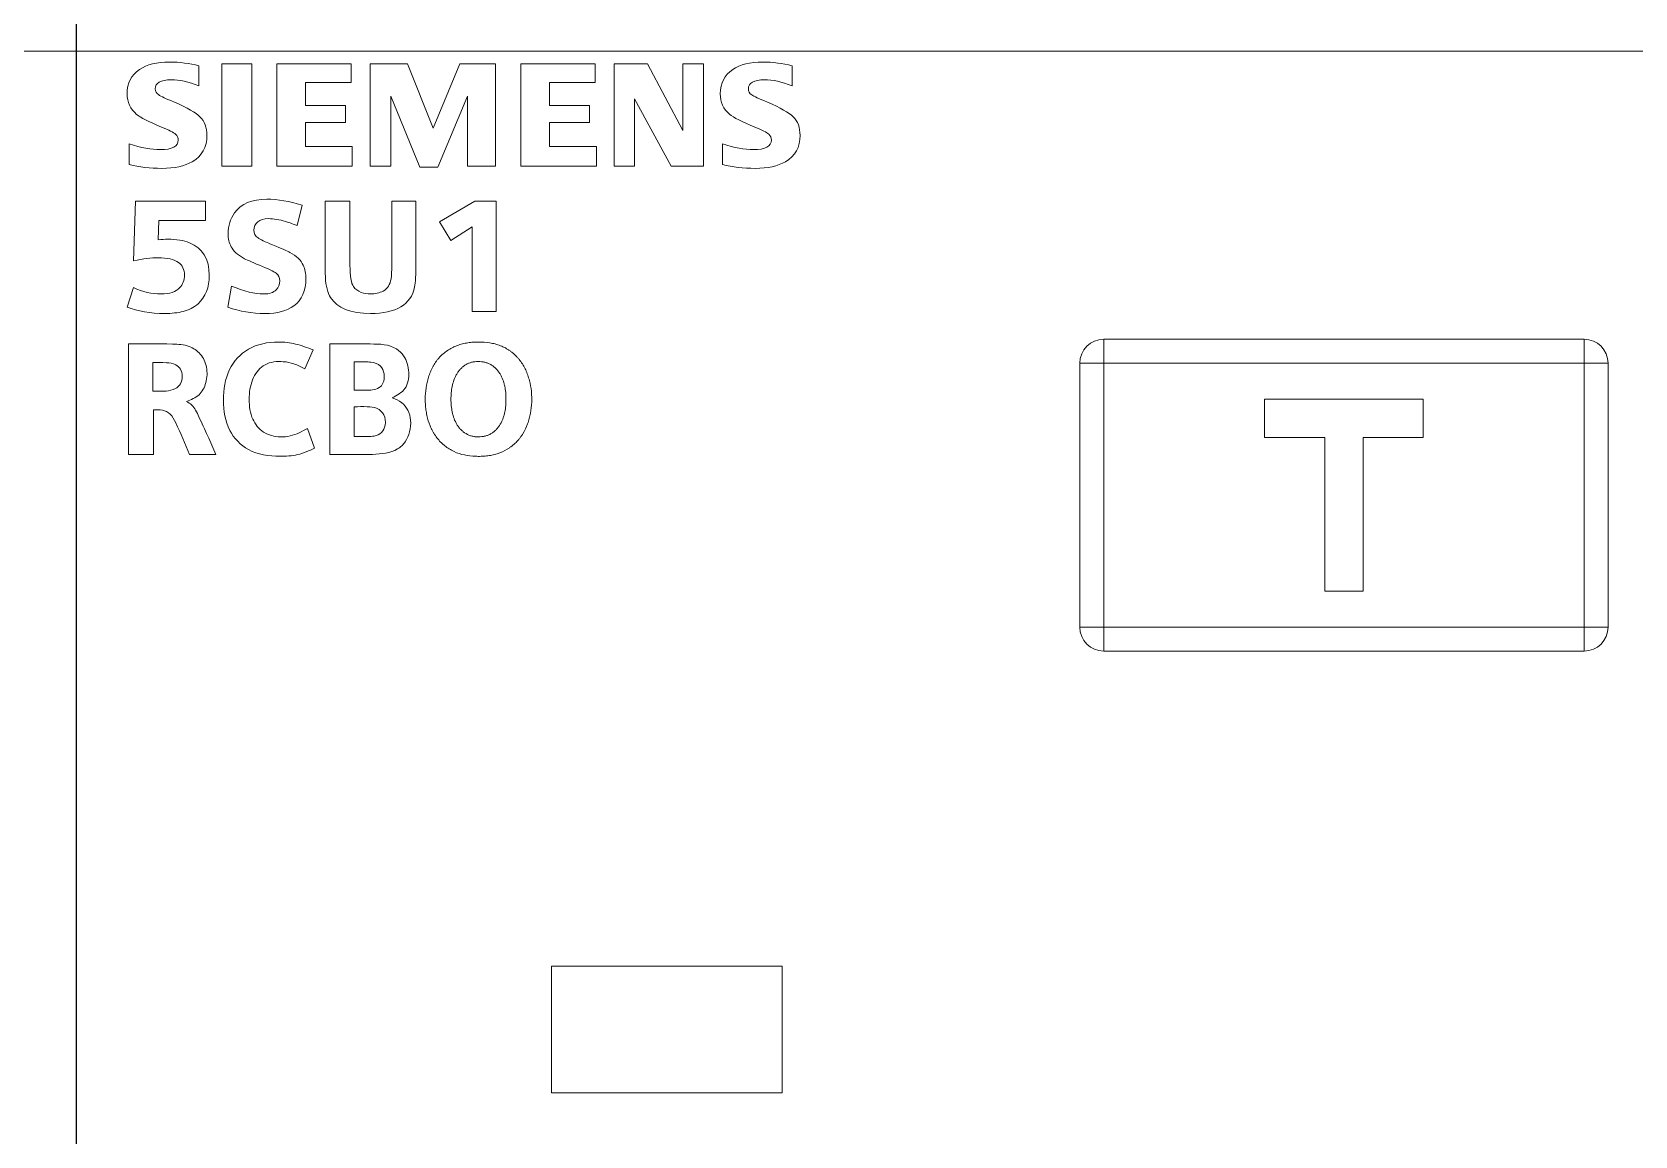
# Model space of a CAD drawing. Header units: millimetres. Extents: x 4137 to 6698, y 1400 to 3585.
# Drawn here: x 4598.85 to 4632.23, y 2820.81 to 2843.81 of the extents above; entities that cross this region are included whole.
import ezdxf

# ---------------------------------------------------------------- set-up
doc = ezdxf.new("R2010")
doc.units = ezdxf.units.MM
doc.layers.add('000-PI-Oprema', color=30, linetype='Continuous', lineweight=5)

msp = doc.modelspace()

# ---------------------------------------------------------------- linework, layer by layer
at = {"layer": '000-PI-Oprema', "color": 0, "linetype": 'ByBlock', "lineweight": 0, "ltscale": 0.25}
for p, q in [((4599.765, 2843.413), (4599.765, 2844.213)), ((4599.77, 2844.213), (4599.77, 2843.413)), ((4599.77, 2843.413), (4564.365, 2843.413)), ((4599.765, 2818.706), (4599.765, 2843.413)), ((4635.17, 2843.413), (4599.765, 2843.413)), ((4599.77, 2799.907), (4599.77, 2843.413)), ((4602.802, 2843.151), (4603.422, 2843.151)), ((4602.802, 2841.015), (4602.802, 2843.151)), ((4603.422, 2843.151), (4603.422, 2841.015)), ((4603.942, 2843.151), (4605.496, 2843.151)), ((4603.942, 2841.015), (4603.942, 2843.151)), ((4605.496, 2843.151), (4605.496, 2842.76)), ((4605.889, 2841.015), (4605.889, 2843.151)), ((4605.889, 2843.151), (4606.669, 2843.151)), ((4606.669, 2843.151), (4607.203, 2841.811)), ((4607.203, 2841.811), (4607.758, 2843.151)), ((4607.758, 2843.151), (4608.502, 2843.151)), ((4608.502, 2843.151), (4608.502, 2841.015)), ((4609.024, 2841.015), (4609.024, 2843.151)), ((4609.024, 2843.151), (4610.578, 2843.151)), ((4610.578, 2843.151), (4610.578, 2842.76)), ((4610.968, 2843.151), (4611.668, 2843.151)), ((4610.968, 2841.015), (4610.968, 2843.151)), ((4611.668, 2843.151), (4612.403, 2841.763)), ((4612.403, 2843.151), (4612.831, 2843.151)), ((4612.403, 2841.763), (4612.403, 2843.151)), ((4612.831, 2843.151), (4612.831, 2841.015)), ((4602.323, 2843.107), (4602.323, 2842.694)), ((4614.676, 2843.107), (4614.676, 2842.694)), ((4604.54, 2842.76), (4604.54, 2842.281)), ((4605.496, 2842.76), (4604.54, 2842.76)), ((4610.578, 2842.76), (4609.622, 2842.76)), ((4609.622, 2842.76), (4609.622, 2842.281)), ((4604.54, 2842.281), (4605.373, 2842.281)), ((4605.373, 2842.281), (4605.373, 2841.929)), ((4606.923, 2840.994), (4606.319, 2842.474)), ((4606.319, 2842.474), (4606.319, 2841.015)), ((4607.917, 2842.474), (4607.296, 2840.994)), ((4607.917, 2841.015), (4607.917, 2842.474)), ((4609.622, 2842.281), (4610.454, 2842.281)), ((4610.454, 2842.281), (4610.454, 2841.929)), ((4612.156, 2841.015), (4611.396, 2842.424)), ((4611.396, 2842.424), (4611.396, 2841.015)), ((4604.54, 2841.929), (4604.54, 2841.426)), ((4605.373, 2841.929), (4604.54, 2841.929)), ((4610.454, 2841.929), (4609.622, 2841.929)), ((4609.622, 2841.929), (4609.622, 2841.426)), ((4600.871, 2841.049), (4600.871, 2841.481)), ((4613.224, 2841.049), (4613.224, 2841.481)), ((4604.54, 2841.426), (4605.517, 2841.426)), ((4605.517, 2841.426), (4605.517, 2841.015)), ((4609.622, 2841.426), (4610.6, 2841.426)), ((4610.6, 2841.426), (4610.6, 2841.015)), ((4603.422, 2841.015), (4602.802, 2841.015)), ((4605.517, 2841.015), (4603.942, 2841.015)), ((4606.319, 2841.015), (4605.889, 2841.015)), ((4607.296, 2840.994), (4606.923, 2840.994)), ((4608.502, 2841.015), (4607.917, 2841.015)), ((4610.6, 2841.015), (4609.024, 2841.015)), ((4611.396, 2841.015), (4610.968, 2841.015)), ((4612.831, 2841.015), (4612.156, 2841.015)), ((4600.957, 2839.047), (4601.001, 2840.289)), ((4601.001, 2840.289), (4602.458, 2840.289)), ((4602.458, 2840.289), (4602.458, 2839.883)), ((4604.47, 2840.205), (4604.366, 2839.782)), ((4604.951, 2839.014), (4604.951, 2840.289)), ((4604.951, 2840.289), (4605.469, 2840.289)), ((4606.341, 2840.289), (4606.842, 2840.289)), ((4607.334, 2839.857), (4608.07, 2840.289)), ((4608.07, 2840.289), (4608.514, 2840.289)), ((4608.514, 2840.289), (4608.514, 2837.988)), ((4601.49, 2839.883), (4601.476, 2839.484)), ((4602.458, 2839.883), (4601.49, 2839.883)), ((4607.568, 2839.472), (4607.334, 2839.857)), ((4608.013, 2839.75), (4607.568, 2839.472)), ((4608.013, 2837.988), (4608.013, 2839.75)), ((4600.827, 2838.081), (4600.957, 2838.488)), ((4602.928, 2838.078), (4603.002, 2838.519)), ((4608.514, 2837.988), (4608.013, 2837.988)), ((4600.855, 2835.012), (4600.855, 2837.312)), ((4604.703, 2837.187), (4604.529, 2836.797)), ((4605.052, 2835.012), (4605.052, 2837.312)), ((4621.168, 2837.412), (4621.168, 2836.912)), ((4621.168, 2837.412), (4631.17, 2837.412)), ((4631.17, 2837.412), (4631.17, 2836.912)), ((4601.361, 2836.328), (4601.361, 2836.924)), ((4605.557, 2836.94), (4605.557, 2836.348)), ((4620.668, 2831.411), (4620.668, 2836.912)), ((4620.668, 2836.912), (4621.168, 2836.912)), ((4631.17, 2836.912), (4621.168, 2836.912)), ((4621.168, 2836.912), (4621.168, 2831.411)), ((4631.17, 2836.912), (4631.669, 2836.912)), ((4631.17, 2831.411), (4631.17, 2836.912)), ((4631.669, 2836.912), (4631.669, 2831.411)), ((4624.518, 2836.161), (4624.518, 2835.362)), ((4627.819, 2836.161), (4624.518, 2836.161)), ((4627.819, 2835.362), (4627.819, 2836.161)), ((4601.374, 2835.94), (4601.374, 2835.012)), ((4605.557, 2836.005), (4605.557, 2835.384)), ((4604.369, 2835.443), (4604.582, 2835.554)), ((4604.582, 2835.554), (4604.733, 2835.14)), ((4624.518, 2835.362), (4625.769, 2835.362)), ((4625.769, 2835.362), (4625.769, 2832.161)), ((4626.569, 2835.362), (4627.819, 2835.362)), ((4626.569, 2832.161), (4626.569, 2835.362)), ((4601.374, 2835.012), (4600.855, 2835.012)), ((4602.677, 2835.012), (4602.124, 2835.012)), ((4605.936, 2835.012), (4605.052, 2835.012)), ((4625.769, 2832.161), (4626.569, 2832.161)), ((4620.668, 2831.411), (4621.168, 2831.411)), ((4621.168, 2831.411), (4631.17, 2831.411)), ((4621.168, 2830.911), (4621.168, 2831.411)), ((4631.669, 2831.411), (4631.17, 2831.411)), ((4631.17, 2831.411), (4631.17, 2830.911)), ((4631.17, 2830.911), (4621.168, 2830.911)), ((4614.467, 2824.344), (4609.667, 2824.344)), ((4609.667, 2824.344), (4609.667, 2821.706)), ((4614.467, 2821.706), (4614.467, 2824.344)), ((4609.667, 2821.706), (4614.467, 2821.706))]:
    msp.add_line(p, q, dxfattribs=at)
for points, knots in [([(4601.085, 2843.031), (4601.239, 2843.135), (4601.448, 2843.187), (4601.712, 2843.187), (4601.923, 2843.187), (4602.127, 2843.161), (4602.323, 2843.107)], [4, 4, 4, 4, 5, 5, 5, 6, 6, 6, 6]), ([(4613.439, 2843.031), (4613.593, 2843.135), (4613.802, 2843.187), (4614.065, 2843.187), (4614.276, 2843.187), (4614.48, 2843.161), (4614.676, 2843.107)], [4, 4, 4, 4, 5, 5, 5, 6, 6, 6, 6]), ([(4601.024, 2842.097), (4600.893, 2842.207), (4600.827, 2842.351), (4600.827, 2842.528), (4600.827, 2842.748), (4600.913, 2842.916), (4601.085, 2843.031)], [2, 2, 2, 2, 3, 3, 3, 4, 4, 4, 4]), ([(4602.323, 2842.694), (4602.107, 2842.776), (4601.915, 2842.818), (4601.748, 2842.818), (4601.525, 2842.818), (4601.413, 2842.754), (4601.413, 2842.626), (4601.413, 2842.576), (4601.437, 2842.535), (4601.487, 2842.503)], [0, 0, 0, 0, 1, 1, 1, 2, 2, 2, 3, 3, 3, 3]), ([(4613.377, 2842.097), (4613.247, 2842.209), (4613.181, 2842.351), (4613.181, 2842.528), (4613.181, 2842.748), (4613.267, 2842.916), (4613.439, 2843.031)], [2, 2, 2, 2, 3, 3, 3, 4, 4, 4, 4]), ([(4614.676, 2842.694), (4614.462, 2842.776), (4614.271, 2842.818), (4614.102, 2842.818), (4613.878, 2842.818), (4613.766, 2842.754), (4613.766, 2842.626), (4613.766, 2842.575), (4613.79, 2842.534), (4613.838, 2842.503)], [0, 0, 0, 0, 1, 1, 1, 2, 2, 2, 3, 3, 3, 3]), ([(4602.344, 2842.048), (4602.442, 2841.95), (4602.49, 2841.821), (4602.49, 2841.66), (4602.49, 2841.414), (4602.388, 2841.231), (4602.184, 2841.111)], [5, 5, 5, 5, 6, 6, 6, 7, 7, 7, 7]), ([(4614.697, 2842.048), (4614.795, 2841.95), (4614.843, 2841.821), (4614.843, 2841.66), (4614.843, 2841.414), (4614.742, 2841.231), (4614.539, 2841.111)], [5, 5, 5, 5, 6, 6, 6, 7, 7, 7, 7]), ([(4600.871, 2841.481), (4601.119, 2841.401), (4601.334, 2841.362), (4601.518, 2841.362), (4601.767, 2841.362), (4601.891, 2841.428), (4601.891, 2841.561), (4601.891, 2841.609), (4601.873, 2841.649), (4601.837, 2841.681)], [0, 0, 0, 0, 1, 1, 1, 2, 2, 2, 3, 3, 3, 3]), ([(4613.224, 2841.481), (4613.473, 2841.401), (4613.689, 2841.362), (4613.871, 2841.362), (4614.12, 2841.362), (4614.245, 2841.428), (4614.245, 2841.561), (4614.245, 2841.609), (4614.227, 2841.649), (4614.191, 2841.681)], [0, 0, 0, 0, 1, 1, 1, 2, 2, 2, 3, 3, 3, 3]), ([(4603.064, 2840.042), (4603.202, 2840.233), (4603.425, 2840.329), (4603.737, 2840.329), (4603.961, 2840.329), (4604.206, 2840.288), (4604.47, 2840.205)], [9, 9, 9, 9, 10, 10, 10, 11, 11, 11, 11]), ([(4605.469, 2840.289), (4605.469, 2839.844), (4605.469, 2839.398), (4605.469, 2838.953), (4605.469, 2838.725), (4605.493, 2838.576), (4605.542, 2838.507)], [0, 0, 0, 0, 1, 1, 1, 2, 2, 2, 2]), ([(4606.324, 2838.672), (4606.335, 2838.745), (4606.341, 2838.839), (4606.341, 2838.953), (4606.341, 2839.398), (4606.341, 2839.844), (4606.341, 2840.289)], [4, 4, 4, 4, 5, 5, 5, 6, 6, 6, 6]), ([(4606.842, 2840.289), (4606.842, 2839.864), (4606.842, 2839.439), (4606.842, 2839.014), (4606.842, 2838.759), (4606.833, 2838.588), (4606.814, 2838.5)], [0, 0, 0, 0, 1, 1, 1, 2, 2, 2, 2]), ([(4602.992, 2839.339), (4602.951, 2839.416), (4602.931, 2839.507), (4602.931, 2839.612), (4602.931, 2839.775), (4602.976, 2839.919), (4603.064, 2840.042)], [7, 7, 7, 7, 8, 8, 8, 9, 9, 9, 9]), ([(4603.547, 2839.859), (4603.494, 2839.812), (4603.467, 2839.753), (4603.467, 2839.682), (4603.467, 2839.615), (4603.496, 2839.562), (4603.554, 2839.523)], [0, 0, 0, 0, 1, 1, 1, 2, 2, 2, 2]), ([(4604.128, 2839.865), (4603.999, 2839.904), (4603.879, 2839.924), (4603.769, 2839.924), (4603.672, 2839.924), (4603.597, 2839.902), (4603.547, 2839.859)], [0, 0, 0, 0, 1, 1, 1, 2, 2, 2, 2]), ([(4601.476, 2839.484), (4601.551, 2839.49), (4601.615, 2839.494), (4601.666, 2839.494), (4601.857, 2839.494), (4602.01, 2839.47), (4602.126, 2839.422)], [0, 0, 0, 0, 1, 1, 1, 2, 2, 2, 2]), ([(4602.126, 2839.422), (4602.401, 2839.308), (4602.538, 2839.081), (4602.538, 2838.743), (4602.538, 2838.489), (4602.46, 2838.292), (4602.304, 2838.152)], [2, 2, 2, 2, 3, 3, 3, 4, 4, 4, 4]), ([(4601.899, 2839.01), (4601.809, 2839.076), (4601.665, 2839.109), (4601.469, 2839.109), (4601.336, 2839.109), (4601.166, 2839.088), (4600.957, 2839.047)], [4, 4, 4, 4, 5, 5, 5, 6, 6, 6, 6]), ([(4601.921, 2838.482), (4601.987, 2838.553), (4602.021, 2838.642), (4602.021, 2838.747), (4602.021, 2838.862), (4601.98, 2838.949), (4601.899, 2839.01)], [2, 2, 2, 2, 3, 3, 3, 4, 4, 4, 4]), ([(4604.496, 2838.953), (4604.533, 2838.873), (4604.551, 2838.778), (4604.551, 2838.668), (4604.551, 2838.422), (4604.467, 2838.235), (4604.3, 2838.108)], [3, 3, 3, 3, 4, 4, 4, 5, 5, 5, 5]), ([(4600.957, 2838.488), (4601.153, 2838.399), (4601.345, 2838.354), (4601.533, 2838.354), (4601.713, 2838.354), (4601.842, 2838.396), (4601.921, 2838.482)], [0, 0, 0, 0, 1, 1, 1, 2, 2, 2, 2]), ([(4603.002, 2838.519), (4603.265, 2838.409), (4603.489, 2838.354), (4603.672, 2838.354), (4603.79, 2838.354), (4603.878, 2838.383), (4603.934, 2838.441)], [0, 0, 0, 0, 1, 1, 1, 2, 2, 2, 2]), ([(4603.934, 2838.441), (4603.983, 2838.492), (4604.008, 2838.554), (4604.008, 2838.628), (4604.008, 2838.695), (4603.983, 2838.748), (4603.933, 2838.785)], [2, 2, 2, 2, 3, 3, 3, 4, 4, 4, 4]), ([(4606.814, 2838.5), (4606.738, 2838.131), (4606.429, 2837.947), (4605.896, 2837.947), (4605.482, 2837.947), (4605.206, 2838.058), (4605.066, 2838.279)], [2, 2, 2, 2, 3, 3, 3, 4, 4, 4, 4]), ([(4605.704, 2838.388), (4605.765, 2838.365), (4605.829, 2838.354), (4605.897, 2838.354), (4605.995, 2838.354), (4606.082, 2838.375), (4606.159, 2838.415)], [1, 1, 1, 1, 2, 2, 2, 3, 3, 3, 3]), ([(4608.756, 2837.199), (4608.772, 2837.189), (4608.788, 2837.178), (4608.804, 2837.167), (4608.819, 2837.156), (4608.834, 2837.144), (4608.849, 2837.132)], [15, 15, 15, 15, 16, 16, 16, 17, 17, 17, 17]), ([(4608.717, 2836.097), (4608.718, 2836.12), (4608.718, 2836.143), (4608.718, 2836.166), (4608.718, 2836.188), (4608.717, 2836.211), (4608.716, 2836.234)], [54, 54, 54, 54, 55, 55, 55, 56, 56, 56, 56]), ([(4607.695, 2835.635), (4607.707, 2835.615), (4607.72, 2835.597), (4607.734, 2835.579), (4607.748, 2835.561), (4607.762, 2835.544), (4607.778, 2835.528)], [30, 30, 30, 30, 31, 31, 31, 32, 32, 32, 32]), ([(4607.356, 2835.269), (4607.33, 2835.297), (4607.304, 2835.326), (4607.281, 2835.356), (4607.257, 2835.387), (4607.235, 2835.418), (4607.215, 2835.451)], [50, 50, 50, 50, 51, 51, 51, 52, 52, 52, 52]), ([(4607.946, 2835.413), (4607.957, 2835.409), (4607.968, 2835.405), (4607.979, 2835.401), (4607.99, 2835.398), (4608.001, 2835.395), (4608.012, 2835.392)], [34, 34, 34, 34, 35, 35, 35, 36, 36, 36, 36]), ([(4608.113, 2835.377), (4608.125, 2835.377), (4608.136, 2835.377), (4608.147, 2835.377), (4608.17, 2835.377), (4608.193, 2835.378), (4608.216, 2835.381)], [38, 38, 38, 38, 39, 39, 39, 40, 40, 40, 40])]:
    msp.add_open_spline(points, degree=3, knots=knots, dxfattribs=at)
for points in [[(4601.487, 2842.503), (4601.527, 2842.476), (4601.636, 2842.425), (4601.813, 2842.349)], [(4613.838, 2842.503), (4613.879, 2842.476), (4613.989, 2842.425), (4614.167, 2842.349)], [(4601.813, 2842.349), (4602.082, 2842.234), (4602.258, 2842.133), (4602.344, 2842.048)], [(4614.167, 2842.349), (4614.435, 2842.234), (4614.612, 2842.133), (4614.697, 2842.048)], [(4601.543, 2841.833), (4601.277, 2841.942), (4601.104, 2842.03), (4601.024, 2842.097)], [(4601.837, 2841.681), (4601.796, 2841.72), (4601.698, 2841.77), (4601.543, 2841.833)], [(4613.898, 2841.833), (4613.63, 2841.945), (4613.455, 2842.031), (4613.377, 2842.097)], [(4614.191, 2841.681), (4614.148, 2841.72), (4614.051, 2841.77), (4613.898, 2841.833)], [(4601.552, 2840.972), (4601.307, 2840.972), (4601.08, 2840.997), (4600.871, 2841.049)], [(4602.184, 2841.111), (4602.026, 2841.019), (4601.816, 2840.972), (4601.552, 2840.972)], [(4613.906, 2840.972), (4613.661, 2840.972), (4613.434, 2840.997), (4613.224, 2841.049)], [(4614.539, 2841.111), (4614.38, 2841.018), (4614.169, 2840.972), (4613.906, 2840.972)], [(4604.366, 2839.782), (4604.253, 2839.825), (4604.173, 2839.852), (4604.128, 2839.865)], [(4603.554, 2839.523), (4603.599, 2839.491), (4603.7, 2839.443), (4603.858, 2839.378)], [(4603.251, 2839.101), (4603.128, 2839.168), (4603.041, 2839.248), (4602.992, 2839.339)], [(4603.858, 2839.378), (4604.05, 2839.299), (4604.17, 2839.246), (4604.217, 2839.221)], [(4604.217, 2839.221), (4604.356, 2839.148), (4604.448, 2839.057), (4604.496, 2838.953)], [(4603.584, 2838.953), (4603.416, 2839.022), (4603.305, 2839.071), (4603.251, 2839.101)], [(4603.933, 2838.785), (4603.883, 2838.823), (4603.767, 2838.878), (4603.584, 2838.953)], [(4604.957, 2838.701), (4604.954, 2838.783), (4604.951, 2838.887), (4604.951, 2839.014)], [(4605.066, 2838.279), (4605.002, 2838.379), (4604.966, 2838.519), (4604.957, 2838.701)], [(4605.542, 2838.507), (4605.577, 2838.454), (4605.631, 2838.415), (4605.704, 2838.388)], [(4606.159, 2838.415), (4606.251, 2838.464), (4606.306, 2838.55), (4606.324, 2838.672)], [(4602.304, 2838.152), (4602.213, 2838.07), (4602.11, 2838.016), (4601.998, 2837.99)], [(4601.612, 2837.947), (4601.312, 2837.947), (4601.05, 2837.992), (4600.827, 2838.081)], [(4601.998, 2837.99), (4601.882, 2837.962), (4601.753, 2837.947), (4601.612, 2837.947)], [(4603.699, 2837.947), (4603.427, 2837.947), (4603.17, 2837.991), (4602.928, 2838.078)], [(4604.3, 2838.108), (4604.157, 2838), (4603.956, 2837.947), (4603.699, 2837.947)], [(4600.855, 2837.312), (4601.159, 2837.316), (4601.462, 2837.32), (4601.77, 2837.31)], [(4601.77, 2837.31), (4601.89, 2837.307), (4602.01, 2837.301), (4602.12, 2837.26)], [(4602.12, 2837.26), (4602.208, 2837.227), (4602.291, 2837.173), (4602.352, 2837.101)], [(4602.963, 2836.783), (4603.049, 2836.954), (4603.186, 2837.105), (4603.352, 2837.202)], [(4603.352, 2837.202), (4603.538, 2837.311), (4603.759, 2837.353), (4603.976, 2837.353)], [(4603.976, 2837.353), (4604.098, 2837.352), (4604.219, 2837.339), (4604.336, 2837.311)], [(4604.336, 2837.311), (4604.461, 2837.281), (4604.582, 2837.234), (4604.703, 2837.187)], [(4605.052, 2837.312), (4605.326, 2837.312), (4605.601, 2837.314), (4605.892, 2837.312)], [(4605.892, 2837.312), (4606.084, 2837.311), (4606.284, 2837.309), (4606.438, 2837.209)], [(4606.438, 2837.209), (4606.496, 2837.172), (4606.547, 2837.121), (4606.586, 2837.063)], [(4607.364, 2837.065), (4607.392, 2837.092), (4607.42, 2837.117), (4607.451, 2837.141)], [(4607.451, 2837.141), (4607.481, 2837.164), (4607.513, 2837.185), (4607.546, 2837.205)], [(4607.546, 2837.205), (4607.562, 2837.214), (4607.579, 2837.224), (4607.595, 2837.233)], [(4607.595, 2837.233), (4607.613, 2837.242), (4607.63, 2837.25), (4607.648, 2837.258)], [(4607.648, 2837.258), (4607.683, 2837.274), (4607.719, 2837.287), (4607.755, 2837.298)], [(4607.755, 2837.298), (4607.792, 2837.31), (4607.829, 2837.319), (4607.866, 2837.327)], [(4607.866, 2837.327), (4607.885, 2837.331), (4607.904, 2837.334), (4607.923, 2837.337)], [(4607.923, 2837.337), (4607.942, 2837.34), (4607.961, 2837.342), (4607.981, 2837.345)], [(4607.981, 2837.345), (4608.019, 2837.349), (4608.057, 2837.351), (4608.095, 2837.352)], [(4608.095, 2837.352), (4608.133, 2837.353), (4608.171, 2837.353), (4608.209, 2837.351)], [(4608.209, 2837.351), (4608.285, 2837.349), (4608.361, 2837.341), (4608.436, 2837.325)], [(4608.436, 2837.325), (4608.455, 2837.321), (4608.474, 2837.317), (4608.493, 2837.312)], [(4608.493, 2837.312), (4608.511, 2837.307), (4608.53, 2837.302), (4608.548, 2837.296)], [(4608.548, 2837.296), (4608.584, 2837.285), (4608.62, 2837.27), (4608.654, 2837.254)], [(4608.654, 2837.254), (4608.689, 2837.238), (4608.723, 2837.22), (4608.756, 2837.199)], [(4621.168, 2837.412), (4620.892, 2837.412), (4620.668, 2837.188), (4620.668, 2836.912)], [(4631.17, 2837.412), (4631.446, 2837.412), (4631.669, 2837.188), (4631.669, 2836.912)], [(4601.361, 2836.924), (4601.455, 2836.925), (4601.549, 2836.926), (4601.645, 2836.92)], [(4601.645, 2836.92), (4601.713, 2836.916), (4601.781, 2836.909), (4601.841, 2836.877)], [(4601.841, 2836.877), (4601.881, 2836.857), (4601.917, 2836.825), (4601.939, 2836.786)], [(4602.352, 2837.101), (4602.417, 2837.023), (4602.459, 2836.927), (4602.479, 2836.827)], [(4602.479, 2836.827), (4602.5, 2836.721), (4602.496, 2836.612), (4602.467, 2836.506)], [(4603.701, 2836.878), (4603.598, 2836.82), (4603.515, 2836.723), (4603.462, 2836.615)], [(4604.08, 2836.943), (4603.95, 2836.955), (4603.813, 2836.94), (4603.701, 2836.878)], [(4604.301, 2836.897), (4604.23, 2836.921), (4604.156, 2836.937), (4604.08, 2836.943)], [(4604.529, 2836.797), (4604.454, 2836.834), (4604.379, 2836.871), (4604.301, 2836.897)], [(4605.788, 2836.938), (4605.712, 2836.939), (4605.634, 2836.94), (4605.557, 2836.94)], [(4605.905, 2836.932), (4605.866, 2836.937), (4605.827, 2836.938), (4605.788, 2836.938)], [(4606.105, 2836.852), (4606.055, 2836.901), (4605.978, 2836.924), (4605.905, 2836.932)], [(4606.179, 2836.689), (4606.169, 2836.751), (4606.146, 2836.81), (4606.105, 2836.852)], [(4606.586, 2837.063), (4606.654, 2836.965), (4606.687, 2836.847), (4606.693, 2836.724)], [(4607.166, 2836.782), (4607.174, 2836.8), (4607.183, 2836.817), (4607.192, 2836.834)], [(4607.192, 2836.834), (4607.201, 2836.851), (4607.211, 2836.868), (4607.221, 2836.884)], [(4607.221, 2836.884), (4607.241, 2836.917), (4607.263, 2836.948), (4607.287, 2836.979)], [(4607.287, 2836.979), (4607.299, 2836.994), (4607.311, 2837.009), (4607.324, 2837.023)], [(4607.324, 2837.023), (4607.336, 2837.038), (4607.35, 2837.052), (4607.364, 2837.065)], [(4607.796, 2836.816), (4607.787, 2836.808), (4607.779, 2836.8), (4607.772, 2836.792)], [(4607.821, 2836.839), (4607.813, 2836.832), (4607.804, 2836.824), (4607.796, 2836.816)], [(4607.877, 2836.879), (4607.857, 2836.867), (4607.839, 2836.854), (4607.821, 2836.839)], [(4607.907, 2836.895), (4607.896, 2836.89), (4607.886, 2836.885), (4607.877, 2836.879)], [(4607.938, 2836.909), (4607.928, 2836.905), (4607.917, 2836.9), (4607.907, 2836.895)], [(4608.003, 2836.93), (4607.981, 2836.925), (4607.959, 2836.918), (4607.938, 2836.909)], [(4608.07, 2836.942), (4608.047, 2836.94), (4608.025, 2836.936), (4608.003, 2836.93)], [(4608.138, 2836.946), (4608.116, 2836.946), (4608.093, 2836.945), (4608.07, 2836.942)], [(4608.207, 2836.943), (4608.184, 2836.946), (4608.161, 2836.947), (4608.138, 2836.946)], [(4608.24, 2836.938), (4608.229, 2836.94), (4608.218, 2836.942), (4608.207, 2836.943)], [(4608.274, 2836.931), (4608.263, 2836.934), (4608.251, 2836.937), (4608.24, 2836.938)], [(4608.339, 2836.911), (4608.318, 2836.919), (4608.297, 2836.926), (4608.274, 2836.931)], [(4608.401, 2836.882), (4608.381, 2836.893), (4608.36, 2836.903), (4608.339, 2836.911)], [(4608.457, 2836.843), (4608.44, 2836.857), (4608.42, 2836.87), (4608.401, 2836.882)], [(4608.509, 2836.798), (4608.493, 2836.814), (4608.476, 2836.829), (4608.457, 2836.843)], [(4608.849, 2837.132), (4608.879, 2837.108), (4608.907, 2837.082), (4608.934, 2837.054)], [(4608.934, 2837.054), (4608.947, 2837.041), (4608.96, 2837.027), (4608.973, 2837.012)], [(4608.973, 2837.012), (4608.986, 2836.998), (4608.998, 2836.982), (4609.009, 2836.967)], [(4609.009, 2836.967), (4609.057, 2836.906), (4609.096, 2836.84), (4609.129, 2836.771)], [(4601.939, 2836.483), (4601.915, 2836.441), (4601.877, 2836.405), (4601.834, 2836.381)], [(4601.939, 2836.786), (4601.965, 2836.742), (4601.973, 2836.689), (4601.973, 2836.636)], [(4601.973, 2836.636), (4601.972, 2836.582), (4601.964, 2836.529), (4601.939, 2836.483)], [(4602.467, 2836.506), (4602.441, 2836.411), (4602.395, 2836.319), (4602.325, 2836.254)], [(4602.834, 2836.138), (4602.834, 2836.362), (4602.865, 2836.586), (4602.963, 2836.783)], [(4603.462, 2836.615), (4603.4, 2836.49), (4603.377, 2836.352), (4603.371, 2836.214)], [(4606.076, 2836.402), (4606.11, 2836.424), (4606.138, 2836.457), (4606.156, 2836.494)], [(4606.156, 2836.494), (4606.186, 2836.553), (4606.19, 2836.622), (4606.179, 2836.689)], [(4606.693, 2836.724), (4606.699, 2836.603), (4606.679, 2836.476), (4606.614, 2836.385)], [(4607.063, 2836.454), (4607.066, 2836.472), (4607.07, 2836.492), (4607.074, 2836.51)], [(4607.074, 2836.51), (4607.079, 2836.529), (4607.083, 2836.548), (4607.088, 2836.566)], [(4607.088, 2836.566), (4607.098, 2836.603), (4607.109, 2836.64), (4607.122, 2836.676)], [(4607.122, 2836.676), (4607.135, 2836.712), (4607.15, 2836.747), (4607.166, 2836.782)], [(4607.613, 2836.494), (4607.601, 2836.451), (4607.591, 2836.406), (4607.585, 2836.361)], [(4607.66, 2836.622), (4607.64, 2836.58), (4607.625, 2836.538), (4607.613, 2836.494)], [(4607.674, 2836.653), (4607.669, 2836.642), (4607.664, 2836.632), (4607.66, 2836.622)], [(4607.691, 2836.682), (4607.685, 2836.673), (4607.68, 2836.663), (4607.674, 2836.653)], [(4607.728, 2836.74), (4607.715, 2836.721), (4607.702, 2836.702), (4607.691, 2836.682)], [(4607.772, 2836.792), (4607.756, 2836.775), (4607.742, 2836.757), (4607.728, 2836.74)], [(4608.554, 2836.747), (4608.54, 2836.765), (4608.525, 2836.782), (4608.509, 2836.798)], [(4608.594, 2836.69), (4608.581, 2836.71), (4608.568, 2836.729), (4608.554, 2836.747)], [(4608.626, 2836.63), (4608.617, 2836.651), (4608.606, 2836.671), (4608.594, 2836.69)], [(4608.674, 2836.503), (4608.662, 2836.547), (4608.646, 2836.589), (4608.626, 2836.63)], [(4608.691, 2836.436), (4608.686, 2836.458), (4608.681, 2836.48), (4608.674, 2836.503)], [(4609.129, 2836.771), (4609.137, 2836.753), (4609.144, 2836.735), (4609.152, 2836.718)], [(4609.152, 2836.718), (4609.159, 2836.7), (4609.166, 2836.682), (4609.172, 2836.664)], [(4609.172, 2836.664), (4609.185, 2836.627), (4609.196, 2836.591), (4609.206, 2836.554)], [(4609.206, 2836.554), (4609.225, 2836.48), (4609.238, 2836.405), (4609.246, 2836.329)], [(4601.641, 2836.332), (4601.547, 2836.324), (4601.454, 2836.326), (4601.361, 2836.328)], [(4601.834, 2836.381), (4601.776, 2836.348), (4601.708, 2836.338), (4601.641, 2836.332)], [(4602.325, 2836.254), (4602.254, 2836.188), (4602.158, 2836.151), (4602.062, 2836.114)], [(4602.965, 2835.512), (4602.866, 2835.702), (4602.835, 2835.92), (4602.834, 2836.138)], [(4603.371, 2836.214), (4603.365, 2836.069), (4603.377, 2835.924), (4603.428, 2835.789)], [(4605.557, 2836.348), (4605.642, 2836.348), (4605.727, 2836.349), (4605.812, 2836.35)], [(4605.812, 2836.35), (4605.854, 2836.35), (4605.895, 2836.35), (4605.937, 2836.356)], [(4605.937, 2836.356), (4605.986, 2836.362), (4606.036, 2836.374), (4606.076, 2836.402)], [(4606.614, 2836.385), (4606.552, 2836.298), (4606.45, 2836.243), (4606.348, 2836.188)], [(4606.348, 2836.188), (4606.418, 2836.161), (4606.488, 2836.133), (4606.547, 2836.088)], [(4607.043, 2835.996), (4607.036, 2836.073), (4607.034, 2836.149), (4607.037, 2836.225)], [(4607.037, 2836.225), (4607.04, 2836.301), (4607.048, 2836.377), (4607.063, 2836.454)], [(4607.573, 2836.226), (4607.571, 2836.18), (4607.571, 2836.135), (4607.574, 2836.091)], [(4607.577, 2836.293), (4607.575, 2836.271), (4607.573, 2836.248), (4607.573, 2836.226)], [(4607.585, 2836.361), (4607.582, 2836.339), (4607.579, 2836.316), (4607.577, 2836.293)], [(4608.703, 2836.369), (4608.7, 2836.392), (4608.696, 2836.414), (4608.691, 2836.436)], [(4608.716, 2836.234), (4608.714, 2836.279), (4608.71, 2836.324), (4608.703, 2836.369)], [(4609.246, 2836.329), (4609.248, 2836.31), (4609.249, 2836.29), (4609.25, 2836.271)], [(4609.25, 2836.271), (4609.252, 2836.252), (4609.253, 2836.233), (4609.253, 2836.214)], [(4609.253, 2836.214), (4609.254, 2836.175), (4609.254, 2836.137), (4609.253, 2836.098)], [(4601.563, 2835.933), (4601.501, 2835.947), (4601.437, 2835.944), (4601.374, 2835.94)], [(4601.721, 2835.852), (4601.678, 2835.892), (4601.621, 2835.92), (4601.563, 2835.933)], [(4601.839, 2835.671), (4601.807, 2835.737), (4601.774, 2835.803), (4601.721, 2835.852)], [(4602.062, 2836.114), (4602.1, 2836.093), (4602.138, 2836.072), (4602.17, 2836.044)], [(4602.17, 2836.044), (4602.205, 2836.012), (4602.231, 2835.972), (4602.255, 2835.93)], [(4602.255, 2835.93), (4602.28, 2835.887), (4602.301, 2835.842), (4602.322, 2835.797)], [(4605.825, 2836.005), (4605.734, 2836.007), (4605.645, 2836.006), (4605.557, 2836.005)], [(4606.036, 2835.969), (4605.971, 2835.999), (4605.897, 2836.003), (4605.825, 2836.005)], [(4606.172, 2835.839), (4606.143, 2835.895), (4606.093, 2835.942), (4606.036, 2835.969)], [(4606.199, 2835.621), (4606.213, 2835.696), (4606.206, 2835.774), (4606.172, 2835.839)], [(4606.547, 2836.088), (4606.6, 2836.047), (4606.643, 2835.993), (4606.674, 2835.933)], [(4606.674, 2835.933), (4606.707, 2835.867), (4606.726, 2835.795), (4606.732, 2835.722)], [(4607.05, 2835.939), (4607.047, 2835.958), (4607.045, 2835.977), (4607.043, 2835.996)], [(4607.059, 2835.882), (4607.055, 2835.901), (4607.053, 2835.92), (4607.05, 2835.939)], [(4607.083, 2835.769), (4607.073, 2835.806), (4607.065, 2835.844), (4607.059, 2835.882)], [(4607.574, 2836.091), (4607.576, 2836.046), (4607.58, 2836.001), (4607.587, 2835.956)], [(4607.587, 2835.956), (4607.59, 2835.934), (4607.594, 2835.911), (4607.599, 2835.889)], [(4607.599, 2835.889), (4607.603, 2835.867), (4607.609, 2835.845), (4607.615, 2835.822)], [(4607.615, 2835.822), (4607.628, 2835.779), (4607.643, 2835.736), (4607.663, 2835.695)], [(4608.667, 2835.796), (4608.67, 2835.807), (4608.674, 2835.818), (4608.677, 2835.829)], [(4608.677, 2835.829), (4608.689, 2835.873), (4608.699, 2835.917), (4608.705, 2835.962)], [(4608.705, 2835.962), (4608.712, 2836.006), (4608.715, 2836.052), (4608.717, 2836.097)], [(4609.228, 2835.871), (4609.221, 2835.833), (4609.213, 2835.796), (4609.202, 2835.758)], [(4609.253, 2836.098), (4609.249, 2836.022), (4609.242, 2835.946), (4609.228, 2835.871)], [(4602.124, 2835.012), (4602.034, 2835.231), (4601.944, 2835.45), (4601.839, 2835.671)], [(4602.322, 2835.797), (4602.353, 2835.73), (4602.384, 2835.664), (4602.414, 2835.597)], [(4602.414, 2835.597), (4602.445, 2835.529), (4602.475, 2835.461), (4602.506, 2835.394)], [(4603.354, 2835.111), (4603.19, 2835.202), (4603.051, 2835.346), (4602.965, 2835.512)], [(4603.428, 2835.789), (4603.471, 2835.678), (4603.54, 2835.573), (4603.634, 2835.501)], [(4603.634, 2835.501), (4603.729, 2835.429), (4603.85, 2835.39), (4603.97, 2835.379)], [(4606.125, 2835.466), (4606.166, 2835.506), (4606.188, 2835.563), (4606.199, 2835.621)], [(4606.71, 2835.483), (4606.691, 2835.409), (4606.663, 2835.338), (4606.619, 2835.275)], [(4606.732, 2835.722), (4606.738, 2835.642), (4606.73, 2835.562), (4606.71, 2835.483)], [(4607.161, 2835.553), (4607.128, 2835.623), (4607.102, 2835.695), (4607.083, 2835.769)], [(4607.187, 2835.501), (4607.178, 2835.518), (4607.169, 2835.536), (4607.161, 2835.553)], [(4607.215, 2835.451), (4607.205, 2835.468), (4607.196, 2835.484), (4607.187, 2835.501)], [(4607.663, 2835.695), (4607.673, 2835.674), (4607.684, 2835.654), (4607.695, 2835.635)], [(4607.778, 2835.528), (4607.794, 2835.512), (4607.811, 2835.497), (4607.829, 2835.482)], [(4607.829, 2835.482), (4607.865, 2835.454), (4607.904, 2835.43), (4607.946, 2835.413)], [(4608.409, 2835.445), (4608.429, 2835.457), (4608.448, 2835.47), (4608.466, 2835.484)], [(4608.466, 2835.484), (4608.483, 2835.499), (4608.5, 2835.514), (4608.516, 2835.531)], [(4608.516, 2835.531), (4608.524, 2835.539), (4608.531, 2835.548), (4608.538, 2835.557)], [(4608.538, 2835.557), (4608.546, 2835.565), (4608.553, 2835.574), (4608.56, 2835.583)], [(4608.56, 2835.583), (4608.587, 2835.62), (4608.61, 2835.659), (4608.63, 2835.701)], [(4608.63, 2835.701), (4608.639, 2835.721), (4608.648, 2835.742), (4608.656, 2835.764)], [(4608.656, 2835.764), (4608.66, 2835.774), (4608.663, 2835.785), (4608.667, 2835.796)], [(4609.168, 2835.648), (4609.142, 2835.577), (4609.109, 2835.507), (4609.069, 2835.441)], [(4609.202, 2835.758), (4609.193, 2835.721), (4609.181, 2835.684), (4609.168, 2835.648)], [(4602.506, 2835.394), (4602.563, 2835.266), (4602.62, 2835.139), (4602.677, 2835.012)], [(4603.97, 2835.379), (4604.038, 2835.373), (4604.107, 2835.375), (4604.173, 2835.387)], [(4604.173, 2835.387), (4604.24, 2835.399), (4604.304, 2835.421), (4604.369, 2835.443)], [(4604.733, 2835.14), (4604.617, 2835.088), (4604.5, 2835.037), (4604.378, 2835.007)], [(4605.557, 2835.384), (4605.649, 2835.385), (4605.741, 2835.386), (4605.833, 2835.386)], [(4605.833, 2835.386), (4605.879, 2835.386), (4605.925, 2835.386), (4605.971, 2835.394)], [(4605.971, 2835.394), (4606.028, 2835.404), (4606.085, 2835.427), (4606.125, 2835.466)], [(4606.619, 2835.275), (4606.577, 2835.215), (4606.523, 2835.162), (4606.461, 2835.124)], [(4607.398, 2835.229), (4607.384, 2835.242), (4607.37, 2835.255), (4607.356, 2835.269)], [(4607.443, 2835.192), (4607.427, 2835.204), (4607.413, 2835.216), (4607.398, 2835.229)], [(4607.536, 2835.125), (4607.503, 2835.145), (4607.472, 2835.168), (4607.443, 2835.192)], [(4608.012, 2835.392), (4608.034, 2835.387), (4608.056, 2835.383), (4608.079, 2835.38)], [(4608.079, 2835.38), (4608.09, 2835.379), (4608.102, 2835.378), (4608.113, 2835.377)], [(4608.216, 2835.381), (4608.238, 2835.384), (4608.261, 2835.388), (4608.283, 2835.393)], [(4608.283, 2835.393), (4608.294, 2835.396), (4608.305, 2835.399), (4608.316, 2835.403)], [(4608.316, 2835.403), (4608.327, 2835.406), (4608.338, 2835.41), (4608.348, 2835.415)], [(4608.348, 2835.415), (4608.369, 2835.423), (4608.39, 2835.433), (4608.409, 2835.445)], [(4608.794, 2835.152), (4608.778, 2835.141), (4608.762, 2835.131), (4608.745, 2835.12)], [(4608.841, 2835.186), (4608.825, 2835.174), (4608.81, 2835.163), (4608.794, 2835.152)], [(4608.927, 2835.262), (4608.9, 2835.235), (4608.871, 2835.21), (4608.841, 2835.186)], [(4609.002, 2835.347), (4608.979, 2835.317), (4608.954, 2835.288), (4608.927, 2835.262)], [(4609.037, 2835.393), (4609.026, 2835.377), (4609.015, 2835.362), (4609.002, 2835.347)], [(4609.069, 2835.441), (4609.058, 2835.425), (4609.048, 2835.409), (4609.037, 2835.393)], [(4604.01, 2834.971), (4603.782, 2834.972), (4603.55, 2835.003), (4603.354, 2835.111)], [(4604.378, 2835.007), (4604.259, 2834.978), (4604.135, 2834.97), (4604.01, 2834.971)], [(4606.461, 2835.124), (4606.31, 2835.03), (4606.123, 2835.021), (4605.935, 2835.012)], [(4607.637, 2835.07), (4607.602, 2835.086), (4607.568, 2835.105), (4607.536, 2835.125)], [(4607.855, 2834.999), (4607.781, 2835.014), (4607.708, 2835.037), (4607.637, 2835.07)], [(4608.082, 2834.972), (4608.005, 2834.975), (4607.929, 2834.983), (4607.855, 2834.999)], [(4608.198, 2834.971), (4608.159, 2834.97), (4608.121, 2834.97), (4608.082, 2834.972)], [(4608.312, 2834.979), (4608.274, 2834.975), (4608.236, 2834.972), (4608.198, 2834.971)], [(4608.425, 2834.996), (4608.387, 2834.989), (4608.35, 2834.983), (4608.312, 2834.979)], [(4608.481, 2835.009), (4608.462, 2835.005), (4608.444, 2835), (4608.425, 2834.996)], [(4608.537, 2835.025), (4608.519, 2835.02), (4608.5, 2835.014), (4608.481, 2835.009)], [(4608.745, 2835.12), (4608.68, 2835.081), (4608.61, 2835.049), (4608.537, 2835.025)], [(4620.668, 2831.411), (4620.668, 2831.135), (4620.892, 2830.911), (4621.168, 2830.911)], [(4631.17, 2830.911), (4631.446, 2830.911), (4631.669, 2831.135), (4631.669, 2831.411)]]:
    msp.add_open_spline(points, degree=3, dxfattribs=at)

doc.saveas('drawing.dxf')
